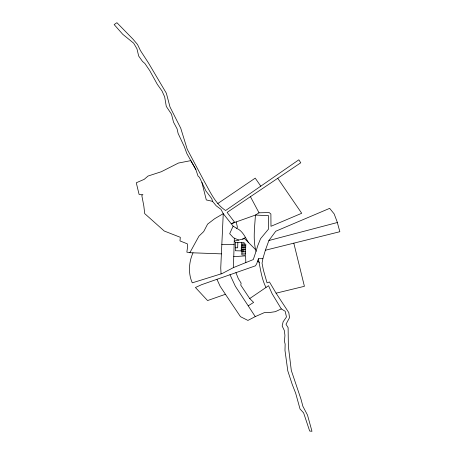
<?xml version="1.0" encoding="UTF-8"?>
<svg xmlns="http://www.w3.org/2000/svg" width="454" height="454" viewBox="0 0 454 454"><rect width="100%" height="100%" fill="white"/><g stroke="black" fill="none" stroke-linecap="round" stroke-linejoin="round"><path stroke-width="0.68" d="M265.369 250.239L339.847 231.716L337.118 221.739L334.172 213.925L329.655 208.352L275.76 231.222L268.893 240.518L265.369 250.239L262.877 258.684L258.303 258.684C260.437 268.303 261.396 278.455 265.999 287.473L249.728 298.556L240.768 285.123L241.125 283.165L238.276 278.54L235.927 272.616M193.024 252.821C188.802 262.009 188.087 273.586 192.28 282.842L222.182 273.541L233.413 267.605L234.343 238.174L233.379 237.68L229.667 233.702L233.129 226.154L223.254 213.664L220.962 209.328L216.195 205.793L212.546 201.349L211.763 198.642L205.9 190.935L199.527 177.429L198.006 176.004L195.844 169.535L190.833 160.625L178.411 163.054L161.295 171.737L148.066 176.033L144.179 179.358L136.279 182.775L139.094 194.431L142.936 194.653L141.796 195.441L143.81 205.872L144.718 213.624L164.252 231.024L180.306 237.3L179.983 240.909L187.326 243.843L187.672 246.091L186.866 252.146L189.846 252.702L221.37 253.871M237.839 242.374L237.663 247.81L235.484 247.742M241.193 250.92L241.466 242.493M233.413 267.605L253.287 259.569L256.033 251.368C252.816 239.706 254.745 227.17 255.426 215.071L259.013 212.807L269.143 212.568L270.89 214.016L270.981 226.291L301.717 213.272L277.7 178.218M262.877 258.684L262.043 263.241L263.399 270.079L267.048 282.848L269.443 281.957L276.089 293.182L288.801 312.607L289.527 317.652L286.009 324.252L288.114 327.663L288.375 346.55L291.303 370.447L300.974 399.134L302.875 406.279L307.5 415.075L311.972 431.3L309.679 431.045L303.607 412.868L300.032 408.997L295.685 393.277L292.177 384.266L287.802 370.901L284.97 350.352L285.152 344.126L284.448 341.402L284.936 335.307L284.295 330.41L282.161 326.023L283.126 321.801L286.463 316.971L285.186 311.274L281.293 308.907L272.111 293.738L268.547 285.708L265.999 287.473M256.033 251.368L257.719 245.79L260.573 238.668L268.473 229.156L268.518 215.633L255.426 215.071L231.364 223.635L234.758 222.42L227.119 212.387L300.758 162.793L298.834 159.814L225.627 210.514C215.253 203.761 210.157 191.69 204.204 181.299L187.23 149.247L180.754 128.255L169.978 106.94L166.368 93.246L148.418 62.879L140.439 50.576L137.545 44.52L132.857 39.016L116.911 22.7L114.153 24.584L122.762 34.317L133.669 43.181L136.96 48.794L138.669 56.029L142.533 61.472L144.832 63.424L149.707 70.569L157.305 84.325L162.016 90.982L164.66 96.867L166.295 106.435L171.487 114.175L173.519 122.149L177.105 128.891L178.082 133.351L184.347 146.716L186.866 153.571L195.844 169.535M258.377 258.939L256.839 263.445L255.494 265.806L201.508 284.72L195.43 287.501L207.574 300.559L225.434 294.283L240.472 316.671L247.918 320.422L255.256 316.603L264.285 312.647L268.717 312.636L275.272 311.694L281.293 308.907M248.287 242.294C245.126 237.17 242.669 230.921 236.755 228.379L237.425 227.119L236.171 221.921M189.846 252.702L198.954 236.142L203.698 231.591L207.591 224.145L214.674 218.703L223.254 213.664L220.74 267.991L221.058 273.898M217.789 203.545L255.227 178.138L260.783 186.163M248.344 305.775L253.621 302.404L249.728 298.556M242.532 239.116L245.432 237.504M268.893 240.518L337.328 222.517M234.247 241.159L244.627 238.6L255.193 249.263M276.089 293.182L304.413 286.304L293.806 243.162M233.748 256.68L245.614 255.84L245.83 262.588M221.802 244.366L234.133 244.661M242.13 245.824L245.756 245.937M242.073 247.634L245.699 247.753M242.016 249.45L245.637 249.564M241.954 251.261L245.58 251.38M241.897 253.077L245.523 253.19M212.546 201.349L206.303 199.936L201.905 182.463M234.343 238.174L238.713 240.058M233.129 226.154L236.755 228.379M257.651 261.061L259.433 262.474M225.434 294.283L220.162 286.338L217.018 279.46M255.256 316.603L235.337 286.224L229.974 274.687M250.341 196.514L259.013 212.807M235.66 242.305L235.388 250.733L243.866 251.005L244.138 242.578L235.66 242.305M242.192 244.008L241.84 254.887L245.466 255.006L245.813 244.127L242.192 244.008"/></g></svg>
